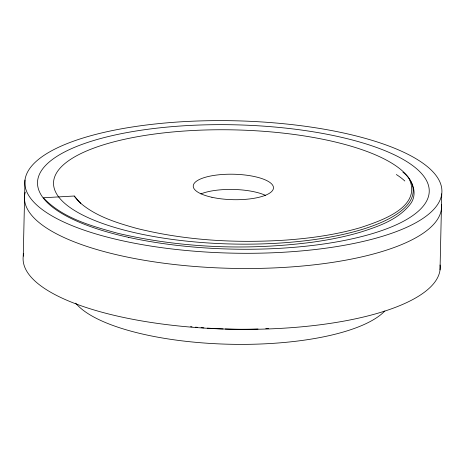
<?xml version="1.0" encoding="UTF-8"?>
<svg xmlns="http://www.w3.org/2000/svg" width="465" height="465" viewBox="0 0 465 465"><rect width="100%" height="100%" fill="white"/><g stroke="black" fill="none" stroke-linecap="round" stroke-linejoin="round"><path stroke-width="0.7" d="M23.25 256.134L24.976 180.065M440.024 269.915L441.75 193.853A208.599 66.193 1.3 0 0 136.367 126.37A208.599 66.193 1.3 0 0 121.97 240.655A208.599 66.193 1.3 0 0 441.75 193.853M80.131 202.798L74.22 196.015L43.361 197.77C62.752 218.358 91.559 226.054 117.936 233.331C181.333 248.107 247.508 250.559 312.015 242.259C328.197 240.01 344.292 236.923 359.98 232.32C377.94 226.612 397.36 220.096 409.63 204.972C418.64 194.498 412.717 179.589 402.917 172.184M80.236 202.891C95.976 216.428 116.465 222.706 136.082 228.234C185.029 240.562 236.057 243.34 286.306 240.056C311.381 238.19 336.457 234.674 360.625 227.577C380.329 221.003 422.394 207.373 409.188 178.798M80.858 203.472L77.132 199.77L74.22 196.015M440.064 264.986A208.599 66.193 1.3 0 1 226.996 329.121A208.599 66.193 1.3 0 1 23.738 253.547M396.331 174.532A180.025 52.324 1 0 1 404.817 181.001M441.506 204.792A208.599 66.193 1.3 0 1 226.467 268.212A208.599 66.193 1.3 0 1 25.261 192.144M268.555 328.534A160.46 50.918 1.3 0 1 265.765 328.679M258.034 328.999A160.46 50.918 1.3 0 1 225.229 329.005M223.09 328.929A160.46 50.918 1.3 0 1 207.425 328.11M203.885 327.86A160.46 50.918 1.3 0 1 201.072 327.639M197.567 327.337A160.46 50.918 1.3 0 1 195.469 327.151M191.987 326.814A160.46 50.918 1.3 0 1 190.598 326.668M200.892 193.893A40.118 12.729 1.3 0 1 265.753 195.486M384.863 310.98A160.623 50.964 1.3 0 1 228.513 344.222A160.623 50.964 1.3 0 1 75.714 303.18M408.258 177.235L408.09 177.014A179.879 57.079 1.3 0 0 111.902 142.377A179.879 57.079 1.3 0 0 175.654 239.853A179.879 57.079 1.3 0 0 410.421 180.583L408.258 177.235M128.741 237.394A195.922 62.171 1.3 0 0 429.085 193.434A195.922 62.171 1.3 0 0 142.261 130.055A195.922 62.171 1.3 0 0 128.741 237.394M211.941 197.288A40.118 12.729 1.3 0 0 273.437 188.284A40.118 12.729 1.3 0 0 214.708 175.305A40.118 12.729 1.3 0 0 211.941 197.288"/></g></svg>
